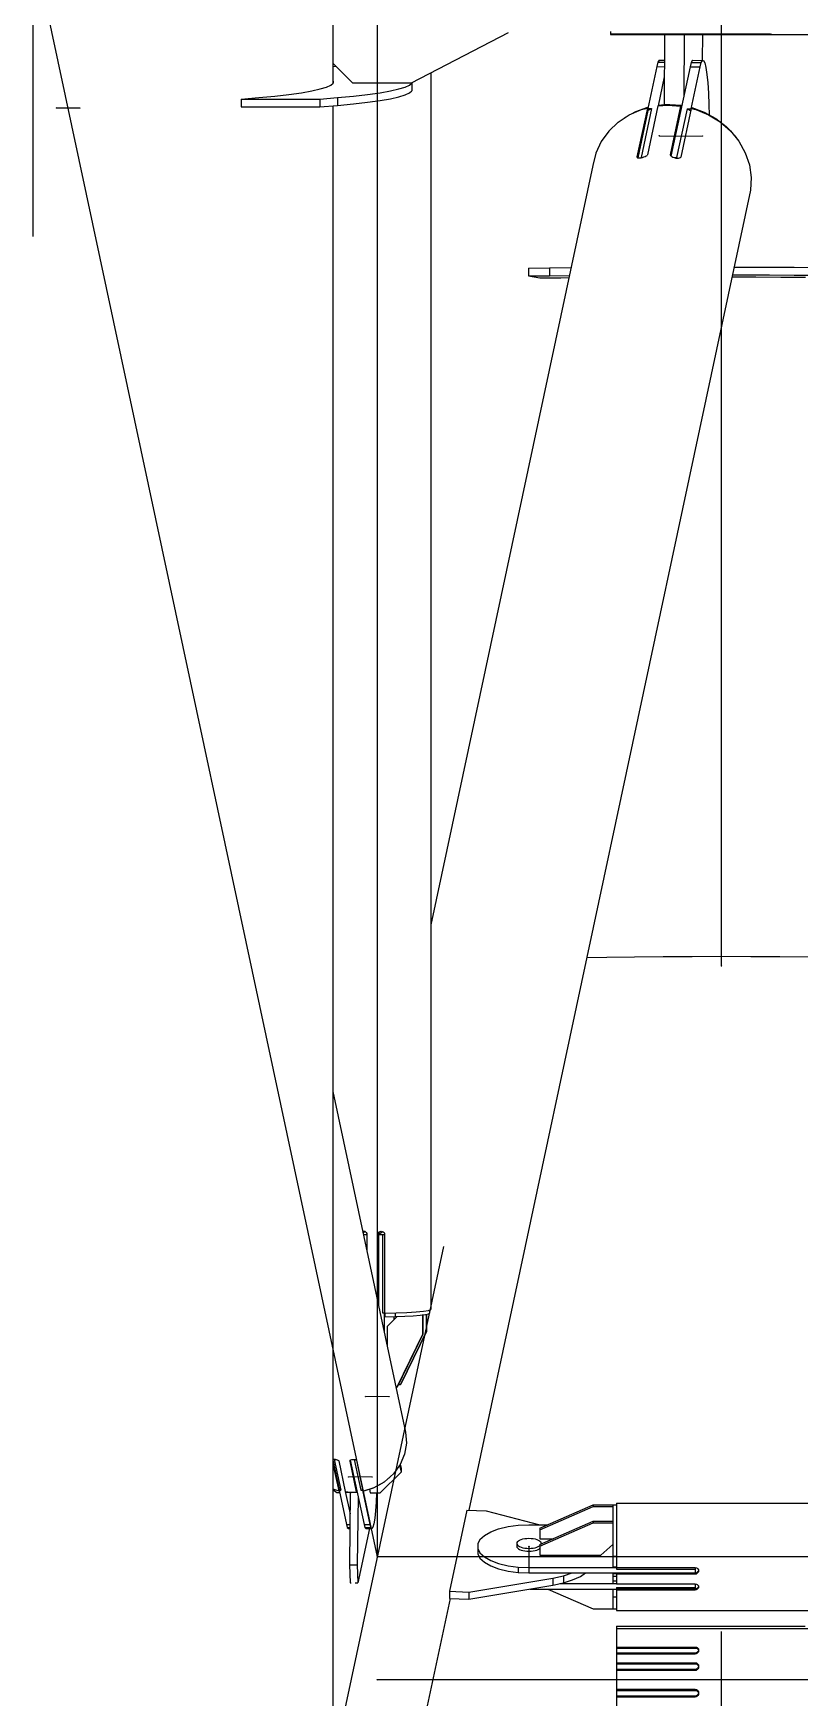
# Model space of a CAD drawing. Header units: millimetres. Extents: x 150209.93 to 150215.05, y 136675.65 to 136679.93.
# Drawn here: x 150213.5085 to 150213.5474, y 136677.2136 to 136677.2983 of the extents above; entities that cross this region are included whole.
import ezdxf

# ---------------------------------------------------------------- set-up
doc = ezdxf.new("R2010")
doc.units = ezdxf.units.MM
doc.header["$LTSCALE"] = 0.25
for name, pattern in [('CENTER', [50.8, 31.75, -6.35, 6.35, -6.35]), ('XKITLINE00', [0]), ('XKITLINE02', [4, 2, -2]), ('XKITLINE03', [6, 3, -1, 1, -1])]:
    doc.linetypes.add(name, pattern=pattern)

# ---------------------------------------------------------------- blocks, each defined once
blk = doc.blocks.new('çatıı')
at = {"color": 8, "linetype": 'CENTER'}
for p, q in [((22900, 7286.23), (22900, 8951.04)), ((23075, 8100.54), (23075, 8908.22)), ((22987.5, 7950.27), (22987.5, 8770.27)), ((22900, 7540.27), (23075, 8360.27)), ((22987.5, 7950.27), (22900, 8360.27)), ((22905.86, 8318.83), (22911.83, 8318.79)), ((23059.15, 8311.73), (23070.1, 8311.66)), ((23075, 6431.43), (23075, 8100.54)), ((22990.48, 7991.02), (22984.51, 7991.06)), ((22986.14, 7970.58), (22980.17, 7970.62)), ((23342.5, 7950.27), (22987.5, 7950.27)), ((23026.03, 7953), (23026.03, 7947.54))]:
    blk.add_line(p, q, dxfattribs=at)
at = {"color": 8, "linetype": 'XKITLINE00'}
for p, q in [((22976.2, 8390.02), (22976.2, 8330.21)), ((22996.2, 8325.23), (23020.8, 8337.99)), ((23046.8, 8338.25), (23046.8, 8337.65)), ((23046.8, 8337.65), (23086.8, 8337.65)), ((23046.8, 8337.65), (23046.8, 8337.52)), ((23046.8, 8337.52), (23086.8, 8337.52)), ((23046.8, 8337.52), (23046.8, 8337.5)), ((23046.8, 8337.52), (23046.8, 8337.5)), ((23046.8, 8337.5), (23283.2, 8337.5)), ((23060.54, 8337.52), (23060.4, 8319.65)), ((23065.52, 8337.52), (23065.39, 8321.78)), ((23070.15, 8337.52), (23070.09, 8330.9)), ((23086.8, 8337.65), (23087.11, 8337.64)), ((23086.8, 8337.65), (23086.8, 8337.52)), ((23086.8, 8337.52), (23087.11, 8337.52)), ((23087.11, 8337.64), (23087.11, 8337.52)), ((23087.11, 8337.64), (23087.39, 8337.62)), ((23087.11, 8337.52), (23087.39, 8337.52)), ((23087.39, 8337.62), (23087.63, 8337.58)), ((23087.39, 8337.52), (23087.63, 8337.52)), ((23087.63, 8337.58), (23087.8, 8337.53)), ((23087.63, 8337.52), (23087.8, 8337.52)), ((22976.2, 8330.21), (22976.2, 8325.1)), ((22976.2, 8330.21), (22981.2, 8325.23)), ((22976.2, 8329.44), (22977.03, 8329.37)), ((23001.09, 8327.76), (23001.09, 8013.19)), ((23058.52, 8329.31), (23056.25, 8318.65)), ((23058.83, 8330.43), (23058.52, 8329.31)), ((23058.52, 8329.31), (23060.48, 8329.3)), ((23059.14, 8330.98), (23058.83, 8330.43)), ((23058.83, 8330.43), (23060.49, 8330.42)), ((23059.14, 8330.98), (23060.49, 8330.97)), ((23066.99, 8329.25), (23062.15, 8306.57)), ((23067.29, 8330.37), (23066.99, 8329.25)), ((23066.99, 8329.25), (23069.47, 8329.23)), ((23069.47, 8329.23), (23067.2, 8318.57)), ((23067.61, 8330.92), (23067.29, 8330.37)), ((23067.29, 8330.37), (23069.78, 8330.35)), ((23067.61, 8330.92), (23070.09, 8330.9)), ((23069.78, 8330.35), (23069.47, 8329.23)), ((23070.09, 8330.9), (23069.78, 8330.35)), ((23070.09, 8330.9), (23070.41, 8330.87)), ((23070.41, 8330.87), (23070.72, 8330.25)), ((23070.72, 8330.25), (23071, 8329.07)), ((23071, 8329.07), (23071.26, 8327.35)), ((23071.26, 8327.35), (23071.49, 8325.16)), ((22965.01, 8322.24), (22968.16, 8322.68)), ((22968.16, 8322.68), (22970.81, 8323.15)), ((22970.81, 8323.15), (22972.96, 8323.63)), ((22972.96, 8323.63), (22974.59, 8324.12)), ((22974.59, 8324.12), (22975.68, 8324.62)), ((22975.68, 8324.62), (22976.23, 8325.13)), ((22976.2, 8325.67), (22976.23, 8325.64)), ((22976.23, 8325.64), (22976.23, 8325.13)), ((22981.2, 8325.23), (22996.2, 8325.23)), ((22985.01, 8322.24), (22988.16, 8322.68)), ((22988.16, 8322.68), (22990.81, 8323.15)), ((22990.81, 8323.15), (22992.96, 8323.63)), ((22992.96, 8323.63), (22994.59, 8324.12)), ((22994.59, 8324.12), (22995.68, 8324.62)), ((22994.59, 8322.13), (22995.68, 8322.63)), ((22995.68, 8324.62), (22996.23, 8325.13)), ((22995.68, 8322.63), (22996.23, 8323.13)), ((22996.23, 8325.24), (22996.23, 8323.13)), ((23060.45, 8326.68), (23058.88, 8319.31)), ((23071.49, 8325.16), (23071.67, 8322.57)), ((22952.88, 8321.05), (22957.34, 8321.42)), ((22952.88, 8321.05), (22952.88, 8319.06)), ((22952.88, 8321.05), (22972.88, 8321.05)), ((22952.88, 8319.06), (22972.88, 8319.06)), ((22957.34, 8321.42), (22961.4, 8321.81)), ((22961.4, 8321.81), (22965.01, 8322.24)), ((22972.88, 8321.05), (22977.34, 8321.42)), ((22972.88, 8321.05), (22972.88, 8319.06)), ((22972.88, 8319.06), (22977.34, 8319.42)), ((22976.2, 8319.33), (22976.2, 7745.64)), ((22977.34, 8321.42), (22981.4, 8321.81)), ((22977.34, 8321.42), (22977.34, 8319.42)), ((22977.34, 8319.42), (22981.4, 8319.82)), ((22981.4, 8321.81), (22985.01, 8322.24)), ((22981.4, 8319.82), (22985.01, 8320.24)), ((22985.01, 8320.24), (22988.16, 8320.69)), ((22988.16, 8320.69), (22990.81, 8321.15)), ((22990.81, 8321.15), (22992.96, 8321.63)), ((22992.96, 8321.63), (22994.59, 8322.13)), ((23051.49, 8317.01), (23054.62, 8318.39)), ((23053.19, 8317.89), (23056.29, 8318.99)), ((23056.14, 8318.77), (23053.5, 8306.37)), ((23057.21, 8318.64), (23054.56, 8306.24)), ((23054.62, 8318.39), (23056.14, 8318.77)), ((23056.14, 8318.77), (23056.18, 8317.87)), ((23056.29, 8318.99), (23056.16, 8318.37)), ((23056.16, 8318.37), (23056.18, 8317.74)), ((23058.81, 8319.3), (23056.17, 8306.9)), ((23056.25, 8318.65), (23056.27, 8318.14)), ((23056.25, 8318.65), (23057.21, 8318.64)), ((23056.27, 8318.14), (23057.21, 8318.64)), ((23056.29, 8318.99), (23056.29, 8318.87)), ((23058.81, 8319.3), (23061.47, 8319.52)), ((23058.96, 8319.51), (23058.92, 8319.31)), ((23058.96, 8319.51), (23060.39, 8319.65)), ((23060.39, 8319.65), (23060.35, 8319.43)), ((23060.39, 8319.65), (23061.84, 8319.69)), ((23061.47, 8319.52), (23064.59, 8319.28)), ((23061.84, 8319.69), (23063.29, 8319.63)), ((23064.59, 8319.28), (23061.94, 8306.89)), ((23064.62, 8318.42), (23062.1, 8306.62)), ((23063.29, 8319.63), (23063.24, 8319.39)), ((23063.29, 8319.63), (23064.73, 8319.47)), ((23066.24, 8318.58), (23063.59, 8306.18)), ((23064.59, 8319.28), (23064.62, 8318.42)), ((23064.73, 8319.47), (23064.6, 8318.85)), ((23064.6, 8318.85), (23064.63, 8318.19)), ((23067.29, 8318.7), (23064.65, 8306.3)), ((23064.73, 8319.47), (23064.76, 8318.81)), ((23066.24, 8318.58), (23067.2, 8318.57)), ((23066.24, 8318.58), (23067.16, 8318.09)), ((23067.2, 8318.57), (23067.21, 8318.3)), ((23067.29, 8318.7), (23068.44, 8318.43)), ((23067.44, 8318.91), (23067.39, 8318.68)), ((23067.44, 8318.91), (23070.62, 8317.77)), ((23068.44, 8318.43), (23071.69, 8317.08)), ((23071.67, 8322.57), (23071.81, 8319.63)), ((23071.81, 8319.63), (23071.87, 8317.08)), ((23046.31, 8312.87), (23048.69, 8315.16)), ((23048.69, 8315.16), (23051.49, 8317.01)), ((23050.05, 8316.06), (23050.36, 8316.31)), ((23050.36, 8316.31), (23050.79, 8316.55)), ((23052.12, 8317.29), (23053.19, 8317.89)), ((23053.19, 8317.89), (23053.16, 8317.75)), ((23056.18, 8317.87), (23053.68, 8306.16)), ((23056.27, 8318.14), (23053.71, 8306.15)), ((23070.62, 8317.77), (23070.57, 8317.54)), ((23070.62, 8317.77), (23073.56, 8316.15)), ((23071.69, 8317.08), (23074.67, 8315.24)), ((23073.56, 8316.15), (23076.18, 8314.12)), ((23074.67, 8315.24), (23077.26, 8312.96)), ((23076.18, 8314.12), (23077.16, 8313.05)), ((23044.42, 8310.23), (23043.07, 8307.3)), ((23046.31, 8312.87), (23044.42, 8310.23)), ((23077.26, 8312.96), (23079.41, 8310.33)), ((23077.41, 8312.78), (23078.4, 8311.71)), ((23078.4, 8311.71), (23078.86, 8311.01)), ((23079.41, 8310.33), (23081.04, 8307.42)), ((23043.07, 8307.3), (23042.31, 8304.19)), ((23053.5, 8306.37), (23053.54, 8306.24)), ((23053.54, 8306.24), (23053.68, 8306.15)), ((23053.68, 8306.15), (23053.91, 8306.1)), ((23053.91, 8306.1), (23054.2, 8306.1)), ((23054.2, 8306.1), (23054.54, 8306.15)), ((23054.33, 8306.12), (23054.56, 8306.24)), ((23054.54, 8306.15), (23054.9, 8306.24)), ((23054.56, 8306.24), (23054.91, 8306.24)), ((23054.9, 8306.24), (23055.23, 8306.36)), ((23055.23, 8306.36), (23055.26, 8306.37)), ((23055.26, 8306.37), (23055.59, 8306.47)), ((23055.59, 8306.47), (23055.86, 8306.6)), ((23055.86, 8306.6), (23056.06, 8306.75)), ((23056.17, 8306.9), (23056.06, 8306.75)), ((23061.94, 8306.89), (23061.99, 8306.73)), ((23061.99, 8306.73), (23062.13, 8306.59)), ((23062.13, 8306.59), (23062.28, 8306.5)), ((23062.28, 8306.5), (23062.36, 8306.44)), ((23062.36, 8306.44), (23062.65, 8306.29)), ((23062.65, 8306.29), (23063, 8306.16)), ((23062.93, 8306.19), (23063.59, 8306.18)), ((23063, 8306.16), (23063.37, 8306.07)), ((23063.37, 8306.07), (23063.73, 8306.03)), ((23063.59, 8306.18), (23063.88, 8306.03)), ((23063.73, 8306.03), (23064.06, 8306.03)), ((23064.06, 8306.03), (23064.34, 8306.08)), ((23064.34, 8306.08), (23064.54, 8306.18)), ((23064.65, 8306.3), (23064.54, 8306.18)), ((23081.04, 8307.42), (23082.1, 8304.31)), ((23042.31, 8304.19), (23001.09, 8111.04)), ((23082.1, 8304.31), (23082.55, 8301.1)), ((23082.4, 8297.89), (23010.75, 7962.16)), ((23082.55, 8301.1), (23082.4, 8297.89)), ((23025.92, 8278.08), (23031.23, 8278.14)), ((23025.92, 8278.08), (23025.92, 8276.08)), ((23025.92, 8276.08), (23031.23, 8276.14)), ((23025.92, 8276.08), (23028.84, 8275.56)), ((23031.23, 8278.14), (23036.76, 8278.19)), ((23031.23, 8278.14), (23031.23, 8276.14)), ((23031.23, 8276.14), (23036.33, 8276.19)), ((23077.8, 8276.34), (23080.78, 8276.34)), ((23078.23, 8278.34), (23080.78, 8278.34)), ((23080.78, 8278.34), (23087.18, 8278.32)), ((23080.78, 8276.34), (23087.18, 8276.32)), ((23087.18, 8278.32), (23093.47, 8278.29)), ((23087.18, 8276.32), (23093.47, 8276.29)), ((23093.47, 8278.29), (23099.6, 8278.26)), ((23093.47, 8276.29), (23099.6, 8276.26)), ((23028.84, 8275.56), (23034.16, 8275.62)), ((23034.16, 8275.62), (23036.21, 8275.64)), ((23077.69, 8275.83), (23083.71, 8275.82)), ((23083.71, 8275.82), (23090.11, 8275.8)), ((23090.11, 8275.8), (23096.39, 8275.77)), ((23040.76, 8102.76), (23045.83, 8102.84)), ((23040.76, 8102.76), (23045.83, 8102.84)), ((23045.83, 8102.84), (23052.88, 8102.92)), ((23045.83, 8102.84), (23052.88, 8102.92)), ((23052.88, 8102.92), (23060.13, 8102.98)), ((23052.88, 8102.92), (23060.13, 8102.98)), ((23060.13, 8102.98), (23067.53, 8103.01)), ((23060.13, 8102.98), (23067.53, 8103.01)), ((23067.53, 8103.01), (23075, 8103.03)), ((23075, 8103.03), (23082.46, 8103.01)), ((23082.46, 8103.01), (23089.86, 8102.98)), ((23082.46, 8103.01), (23089.86, 8102.98)), ((23089.86, 8102.98), (23097.12, 8102.92)), ((23089.86, 8102.98), (23097.12, 8102.92)), ((22976.2, 8068.62), (22994.68, 7982)), ((22983.77, 8033.1), (22984, 8033.14)), ((22983.85, 8032.75), (22984.28, 8033.08)), ((22983.94, 8032.31), (22984.78, 8032.31)), ((22984, 8033.14), (22984.26, 8033.09)), ((22984.26, 8033.09), (22984.5, 8032.97)), ((22984.5, 8032.97), (22984.68, 8032.78)), ((22984.68, 8032.78), (22984.8, 8032.54)), ((22984.78, 8032.31), (22984.83, 8032.35)), ((22984.78, 8032.31), (22984.78, 8028.41)), ((22984.8, 8032.54), (22984.84, 8032.28)), ((22984.84, 8032.28), (22984.84, 8028.11)), ((22987.67, 8032.52), (22987.63, 8032.26)), ((22987.63, 8032.26), (22987.68, 8032.3)), ((22987.63, 8032.26), (22987.63, 8015.05)), ((22987.79, 8032.76), (22987.67, 8032.52)), ((22987.67, 8032.52), (22987.73, 8032.56)), ((22987.73, 8032.56), (22987.68, 8032.3)), ((22987.68, 8032.3), (22987.68, 8014.79)), ((22987.85, 8032.8), (22987.73, 8032.56)), ((22987.76, 8032.29), (22988.77, 8033.06)), ((22987.76, 8032.29), (22987.76, 8014.41)), ((22987.76, 8032.29), (22988.81, 8032.28)), ((22987.79, 8032.76), (22987.98, 8032.94)), ((22987.85, 8032.8), (22988.01, 8032.96)), ((22987.98, 8032.94), (22988.22, 8033.06)), ((22988.22, 8033.06), (22988.48, 8033.11)), ((22988.48, 8033.11), (22988.75, 8033.07)), ((22988.75, 8033.07), (22988.99, 8032.95)), ((22988.81, 8032.28), (22989.28, 8032.29)), ((22988.81, 8032.28), (22988.81, 8012.33)), ((22988.99, 8032.95), (22989.18, 8032.76)), ((22989.18, 8032.76), (22989.28, 8032.52)), ((22989.28, 8032.52), (22989.34, 8032.26)), ((22989.28, 8032.29), (22989.32, 8032.33)), ((22989.28, 8032.29), (22989.28, 8012.35)), ((22989.34, 8032.26), (22989.34, 8012.31)), ((22988.81, 8012.33), (22989.28, 8012.35)), ((22988.81, 8012.33), (22989.26, 8012.33)), ((22989.26, 8012.33), (22989.28, 8012.35)), ((22989.26, 8012.33), (22989.26, 8007.41)), ((22989.34, 8012.31), (22992.24, 8012.36)), ((22989.38, 8012.31), (22989.38, 8011.34)), ((22989.38, 8011.34), (22992.01, 8011.39)), ((22989.97, 8008.88), (22992.51, 8011.41)), ((22991.71, 8011.39), (22991.71, 8010.61)), ((22992.01, 8012.36), (22992.01, 8011.39)), ((22992.01, 8011.39), (22994.46, 8011.48)), ((22992.24, 8012.36), (22994.97, 8012.46)), ((22994.46, 8011.48), (22996.61, 8011.6)), ((22994.97, 8012.46), (22997.33, 8012.6)), ((22996.61, 8011.6), (22998.38, 8011.75)), ((22997.33, 8012.6), (22999.19, 8012.78)), ((22998.38, 8011.75), (22998.91, 8011.81)), ((22998.91, 8011.81), (22998.93, 8011.81)), ((22998.93, 8011.82), (22999.69, 8011.92)), ((22998.93, 8011.81), (22998.93, 8011.82)), ((22998.93, 8011.81), (22998.93, 8006.83)), ((22999.02, 8011.83), (22999.02, 8006.9)), ((22999.19, 8012.78), (23000.46, 8012.98)), ((22999.69, 8011.92), (23000.49, 8012.1)), ((22999.86, 8011.96), (22999.86, 8007.54)), ((22999.96, 8011.98), (22999.96, 8007.62)), ((23000.46, 8012.98), (23001.09, 8013.19)), ((23000.49, 8012.1), (23000.74, 8012.3)), ((23000.74, 8013.08), (23000.74, 8012.3)), ((22989.97, 8008.88), (22989.97, 8004.08)), ((22998.93, 8006.83), (22992.46, 7993.41)), ((22999.02, 8006.9), (22992.55, 7993.48)), ((22999.86, 8007.54), (22993.39, 7994.12)), ((22999.96, 8007.62), (22993.49, 7994.19)), ((22998.93, 8006.83), (22999.02, 8006.9)), ((22999.86, 8007.54), (22999.96, 8007.62)), ((22992.25, 7993.41), (22992.46, 7993.41)), ((22992.46, 7993.41), (22992.55, 7993.48)), ((22992.86, 7994.13), (22993.39, 7994.12)), ((22993.39, 7994.12), (22993.49, 7994.19)), ((22994.68, 7982), (22994.89, 7979.2)), ((22994.42, 7976.41), (22993.29, 7973.76)), ((22994.89, 7979.2), (22994.42, 7976.41)), ((22976.2, 7975.07), (22976.28, 7975.1)), ((22976.2, 7974.87), (22977.77, 7967.49)), ((22976.2, 7974.61), (22977.68, 7967.66)), ((22976.2, 7973.9), (22977.65, 7967.08)), ((22976.28, 7975.1), (22976.5, 7975.12)), ((22976.43, 7975.11), (22976.54, 7975.05)), ((22976.5, 7975.12), (22976.76, 7975.11)), ((22976.54, 7975.05), (22978.21, 7967.25)), ((22976.54, 7975.05), (22977.07, 7975.05)), ((22976.76, 7975.11), (22977.02, 7975.06)), ((22977.02, 7975.06), (22977.27, 7974.99)), ((22977.27, 7974.99), (22977.47, 7974.89)), ((22977.47, 7974.89), (22977.61, 7974.79)), ((22977.61, 7974.79), (22977.67, 7974.68)), ((22977.67, 7974.68), (22979.33, 7966.88)), ((22980.48, 7974.77), (22980.46, 7974.66)), ((22980.46, 7974.66), (22982.12, 7966.86)), ((22980.58, 7974.87), (22980.48, 7974.77)), ((22980.56, 7974.85), (22982.15, 7967.41)), ((22980.58, 7974.87), (22980.75, 7974.96)), ((22980.6, 7974.89), (22984.09, 7958.53)), ((22980.75, 7974.96), (22980.98, 7975.03)), ((22980.93, 7975.02), (22981.62, 7975.02)), ((22980.98, 7975.03), (22981.24, 7975.08)), ((22981.24, 7975.08), (22981.5, 7975.09)), ((22981.5, 7975.09), (22981.75, 7975.06)), ((22981.62, 7975.02), (22981.71, 7975.06)), ((22981.62, 7975.02), (22983.28, 7967.22)), ((22981.75, 7975.06), (22981.95, 7975.01)), ((22981.95, 7975.01), (22982.07, 7974.92)), ((22982.07, 7974.92), (22982.16, 7974.84)), ((22982.16, 7974.84), (22983.82, 7967.04)), ((22988.17, 7966.59), (22993.52, 7971.81)), ((22989.32, 7969.41), (22991.57, 7971.39)), ((22993.29, 7973.76), (22991.57, 7971.39)), ((22993.14, 7973.55), (22993.52, 7971.81)), ((22993.32, 7973.83), (22993.56, 7972.73)), ((22993.56, 7972.73), (22993.52, 7971.81)), ((22976.2, 7967.57), (22977.65, 7967.08)), ((22976.2, 7967.38), (22977.22, 7966.66)), ((22977.68, 7967.66), (22977.65, 7967.08)), ((22977.65, 7967.1), (22977.75, 7967.07)), ((22977.69, 7967.88), (22977.67, 7967.46)), ((22977.67, 7967.46), (22977.75, 7967.07)), ((22977.76, 7967.25), (22977.75, 7967.07)), ((22977.77, 7967.49), (22977.76, 7967.25)), ((22977.76, 7967.25), (22978.21, 7967.25)), ((22977.76, 7967.25), (22979.61, 7958.56)), ((22977.77, 7967.49), (22978.21, 7967.25)), ((22982.15, 7967.41), (22982.12, 7966.86)), ((22982.16, 7967.61), (22982.14, 7967.15)), ((22982.14, 7967.15), (22982.22, 7966.76)), ((22982.24, 7967.22), (22982.22, 7966.76)), ((22983.28, 7967.22), (22983.74, 7967.45)), ((22983.28, 7967.22), (22983.73, 7967.21)), ((22983.74, 7967.42), (22983.73, 7967.21)), ((22983.73, 7967.21), (22985.59, 7958.52)), ((22983.82, 7967.04), (22986.68, 7967.93)), ((22983.91, 7967.07), (22983.92, 7967.02)), ((22983.92, 7967.02), (22986.51, 7967.84)), ((22985.48, 7967.51), (22985.68, 7966.61)), ((22986.5, 7967.88), (22986.51, 7967.84)), ((22986.51, 7967.84), (22988.89, 7969.12)), ((22986.68, 7967.93), (22989.32, 7969.41)), ((22988.89, 7969.12), (22989.08, 7969.28)), ((22990.38, 7970.34), (22990.94, 7970.81)), ((22991.04, 7970.92), (22990.94, 7970.81)), ((22977.22, 7966.66), (22977.88, 7966.66)), ((22979.33, 7966.88), (22980.72, 7966.73)), ((22979.33, 7966.88), (22980.53, 7961.26)), ((22979.41, 7966.87), (22979.43, 7966.78)), ((22979.43, 7966.78), (22980.12, 7966.73)), ((22980.11, 7966.79), (22980.12, 7966.73)), ((22980.12, 7966.73), (22980.82, 7966.7)), ((22980.59, 7966.71), (22980.37, 7948.26)), ((22980.72, 7966.73), (22982.12, 7966.86)), ((22980.82, 7966.7), (22981.52, 7966.72)), ((22981.5, 7966.8), (22981.52, 7966.72)), ((22981.52, 7966.72), (22982.22, 7966.76)), ((22982.57, 7965.66), (22982.36, 7948.24)), ((22985.68, 7966.61), (22988.17, 7966.59)), ((22987.17, 7964.24), (22987.01, 7961.99)), ((22987.28, 7966.6), (22987.17, 7964.24)), ((22987.38, 7966.59), (22987.25, 7965.96)), ((23028.83, 7957.56), (23042.33, 7963.48)), ((23028.83, 7957.15), (23042.33, 7963.06)), ((23042.33, 7963.48), (23042.33, 7963.06)), ((23042.33, 7963.48), (23047.33, 7963.48)), ((23042.33, 7963.06), (23047.33, 7963.06)), ((23047.33, 7963.48), (23048.33, 7963.48)), ((23047.33, 7963.48), (23047.33, 7963.46)), ((23047.33, 7963.46), (23047.33, 7963.43)), ((23047.33, 7963.43), (23047.33, 7958.93)), ((23048.33, 7963.92), (23101.01, 7963.92)), ((23048.33, 7963.92), (23048.33, 7947.58)), ((22979.61, 7958.56), (22979.85, 7957.76)), ((22979.61, 7958.56), (22980.5, 7958.55)), ((22984.09, 7958.53), (22984.33, 7957.73)), ((22984.09, 7958.53), (22985.59, 7958.52)), ((22985.59, 7958.52), (22985.83, 7957.72)), ((22986.58, 7958.71), (22986.33, 7957.82)), ((22986.81, 7960.12), (22986.58, 7958.71)), ((22987.01, 7961.99), (22986.81, 7960.12)), ((23010.21, 7962.18), (23005.8, 7941.53)), ((23010.21, 7962.18), (23015.19, 7961.99)), ((23015.19, 7961.99), (23028.84, 7958.44)), ((23028.83, 7953.41), (23042.33, 7959.33)), ((23028.83, 7953), (23042.33, 7958.91)), ((23042.33, 7959.33), (23042.33, 7958.91)), ((23042.33, 7959.33), (23047.33, 7959.33)), ((23042.33, 7958.91), (23047.33, 7958.91)), ((23047.33, 7958.93), (23047.33, 7958.91)), ((23047.33, 7958.91), (23047.33, 7958.89)), ((23047.33, 7958.89), (23047.33, 7953.15)), ((22979.85, 7957.76), (22980.11, 7957.52)), ((22979.85, 7957.76), (22980.49, 7957.75)), ((22980.11, 7957.52), (22980.48, 7957.52)), ((22985.45, 7957.49), (22982.53, 7943.69)), ((22984.33, 7957.73), (22984.59, 7957.49)), ((22984.33, 7957.73), (22985.83, 7957.72)), ((22984.59, 7957.49), (22986.08, 7957.48)), ((22985.83, 7957.72), (22986.08, 7957.48)), ((22986.33, 7957.82), (22986.08, 7957.48)), ((23013.58, 7954.68), (23013.01, 7953.57)), ((23013.58, 7954.68), (23014.69, 7955.72)), ((23014.69, 7955.72), (23016.3, 7956.64)), ((23016.3, 7956.64), (23018.33, 7957.4)), ((23018.33, 7957.4), (23020.71, 7957.97)), ((23020.71, 7957.97), (23023.31, 7958.32)), ((23023.12, 7954.17), (23023.35, 7954.38)), ((23023.31, 7958.32), (23026.03, 7958.44)), ((23023.35, 7954.38), (23023.66, 7954.56)), ((23023.66, 7954.56), (23024.04, 7954.72)), ((23024.04, 7954.72), (23024.48, 7954.85)), ((23024.48, 7954.85), (23024.97, 7954.94)), ((23024.97, 7954.94), (23025.5, 7955)), ((23025.5, 7955), (23026.03, 7955.02)), ((23026.03, 7958.44), (23030.84, 7958.44)), ((23026.03, 7955.02), (23026.57, 7955)), ((23026.57, 7955), (23027.1, 7954.94)), ((23027.1, 7954.94), (23027.58, 7954.85)), ((23027.58, 7954.85), (23028.03, 7954.72)), ((23028.03, 7954.72), (23028.41, 7954.56)), ((23028.41, 7954.56), (23028.72, 7954.38)), ((23028.72, 7954.38), (23028.95, 7954.17)), ((23028.83, 7957.56), (23028.83, 7954.87)), ((23028.83, 7954.87), (23032.16, 7954.87)), ((23013.01, 7953.57), (23013.01, 7951.07)), ((23013.01, 7952.44), (23013.58, 7951.32)), ((23013.01, 7951.07), (23013.58, 7949.96)), ((23013.58, 7951.32), (23014.69, 7950.29)), ((23014.69, 7950.29), (23016.3, 7949.37)), ((23022.98, 7953.96), (23022.93, 7953.73)), ((23022.93, 7953.73), (23022.98, 7953.51)), ((23022.93, 7953.73), (23022.93, 7953)), ((23022.93, 7953), (23022.98, 7952.78)), ((23023.12, 7954.17), (23022.98, 7953.96)), ((23022.98, 7953.51), (23023.12, 7953.29)), ((23022.98, 7952.78), (23023.12, 7952.56)), ((23023.12, 7953.29), (23023.35, 7953.09)), ((23023.12, 7952.56), (23023.35, 7952.36)), ((23023.35, 7953.09), (23023.66, 7952.91)), ((23023.35, 7952.36), (23023.66, 7952.18)), ((23023.66, 7952.91), (23024.04, 7952.75)), ((23023.66, 7952.18), (23024.04, 7952.02)), ((23024.04, 7952.75), (23024.48, 7952.62)), ((23024.04, 7952.02), (23024.48, 7951.89)), ((23024.48, 7952.62), (23024.97, 7952.52)), ((23024.48, 7951.89), (23024.97, 7951.8)), ((23024.97, 7952.52), (23025.5, 7952.47)), ((23024.97, 7951.8), (23025.5, 7951.74)), ((23025.5, 7952.47), (23026.03, 7952.45)), ((23025.5, 7951.74), (23026.03, 7951.72)), ((23026.03, 7952.45), (23026.57, 7952.47)), ((23026.03, 7952.45), (23026.03, 7951.72)), ((23026.03, 7951.72), (23026.57, 7951.74)), ((23026.57, 7952.47), (23027.1, 7952.52)), ((23026.57, 7951.74), (23027.1, 7951.8)), ((23027.1, 7952.52), (23027.58, 7952.62)), ((23027.1, 7951.8), (23027.58, 7951.89)), ((23027.58, 7952.62), (23028.03, 7952.75)), ((23027.58, 7951.89), (23028.03, 7952.02)), ((23028.03, 7952.75), (23028.41, 7952.91)), ((23028.03, 7952.02), (23028.41, 7952.18)), ((23028.41, 7952.91), (23028.72, 7953.09)), ((23028.41, 7952.18), (23028.72, 7952.36)), ((23028.72, 7953.09), (23028.83, 7953.19)), ((23028.72, 7952.36), (23028.83, 7952.46)), ((23028.83, 7953.41), (23028.83, 7950.72)), ((23028.83, 7950.72), (23044.33, 7950.72)), ((23028.95, 7954.17), (23029.09, 7953.96)), ((23029.09, 7953.96), (23029.13, 7953.73)), ((23029.13, 7953.73), (23029.09, 7953.52)), ((23029.13, 7953.73), (23029.13, 7953.54)), ((23044.33, 7950.72), (23047.33, 7953.45)), ((23047.33, 7953.15), (23047.33, 7947.75)), ((23047.33, 7950.46), (23048.33, 7950.46)), ((22980.37, 7948.26), (22982.36, 7948.24)), ((22980.37, 7948.26), (22980.53, 7943.7)), ((22982.36, 7948.24), (22982.53, 7943.69)), ((23013.58, 7949.96), (23014.69, 7948.92)), ((23014.69, 7948.92), (23016.3, 7948)), ((23016.3, 7949.37), (23018.33, 7948.61)), ((23016.3, 7948), (23018.33, 7947.24)), ((23018.33, 7948.61), (23020.71, 7948.04)), ((23018.33, 7947.24), (23020.71, 7946.67)), ((23020.71, 7948.04), (23023.31, 7947.69)), ((23020.71, 7946.67), (23023.31, 7946.32)), ((23023.31, 7947.69), (23023.31, 7946.32)), ((23023.31, 7947.69), (23026.03, 7947.57)), ((23023.31, 7946.32), (23026.03, 7946.21)), ((23026.03, 7947.57), (23048.33, 7947.57)), ((23026.03, 7947.57), (23026.03, 7946.21)), ((23026.03, 7946.21), (23068.33, 7946.21)), ((23034.78, 7945.48), (23037.05, 7946.21)), ((23039.12, 7945.33), (23040.4, 7946.21)), ((23047.33, 7947.75), (23048.33, 7947.75)), ((23047.33, 7946.21), (23047.33, 7944.78)), ((23047.33, 7946.08), (23048.33, 7946.08)), ((23048.33, 7947.58), (23068.33, 7947.58)), ((23048.33, 7947.57), (23048.33, 7947.16)), ((23048.33, 7947.16), (23068.33, 7947.16)), ((23048.33, 7946.21), (23048.33, 7946.08)), ((23048.33, 7946.2), (23048.33, 7945.95)), ((23048.33, 7945.95), (23048.33, 7943.4)), ((23048.33, 7945.95), (23068.33, 7945.95)), ((23068.33, 7947.58), (23068.6, 7947.52)), ((23068.33, 7947.58), (23068.33, 7946.21)), ((23068.33, 7946.2), (23068.6, 7946.24)), ((23068.33, 7946.21), (23068.33, 7946.2)), ((23068.33, 7946.2), (23068.33, 7945.95)), ((23068.33, 7945.95), (23068.6, 7945.99)), ((23068.6, 7947.52), (23068.83, 7947.42)), ((23068.6, 7946.24), (23068.83, 7946.36)), ((23068.6, 7946.24), (23068.6, 7945.99)), ((23068.6, 7945.99), (23068.83, 7946.11)), ((23068.83, 7947.42), (23069.02, 7947.24)), ((23068.83, 7946.36), (23069.02, 7946.54)), ((23068.83, 7946.11), (23069.02, 7946.29)), ((23069.02, 7947.24), (23069.14, 7947.02)), ((23069.14, 7946.76), (23069.02, 7946.54)), ((23069.14, 7946.51), (23069.02, 7946.29)), ((23069.14, 7947.02), (23069.18, 7946.76)), ((23069.16, 7946.89), (23069.14, 7946.76)), ((23069.18, 7946.76), (23069.14, 7946.51)), ((22980.53, 7943.7), (22980.86, 7943.7)), ((22981.82, 7943.69), (22982.53, 7943.69)), ((23010.78, 7941.35), (23032.12, 7944.91)), ((23010.78, 7939.53), (23032.12, 7943.09)), ((23026.25, 7942.11), (23048.33, 7942.11)), ((23030.84, 7942.11), (23042.33, 7937.07)), ((23032.12, 7944.91), (23034.78, 7945.48)), ((23032.12, 7944.91), (23032.12, 7943.09)), ((23032.12, 7943.09), (23034.78, 7943.66)), ((23033.92, 7943.48), (23048.33, 7943.48)), ((23034.78, 7945.48), (23034.78, 7943.66)), ((23034.78, 7943.66), (23037.14, 7944.41)), ((23037.14, 7944.41), (23039.12, 7945.33)), ((23047.33, 7945.42), (23048.33, 7945.42)), ((23047.33, 7944.78), (23047.33, 7943.54)), ((23047.33, 7944.15), (23048.33, 7944.15)), ((23047.33, 7943.54), (23048.33, 7943.54)), ((23047.33, 7942.11), (23047.33, 7938.62)), ((23048.33, 7943.4), (23068.33, 7943.4)), ((23048.33, 7942.52), (23048.33, 7942.11)), ((23048.33, 7942.52), (23068.33, 7942.52)), ((23048.33, 7942.22), (23068.33, 7942.22)), ((23048.33, 7942.2), (23068.33, 7942.2)), ((23048.33, 7942.11), (23048.33, 7936.63)), ((23048.33, 7941.94), (23068.33, 7941.94)), ((23068.33, 7943.4), (23068.6, 7943.37)), ((23068.33, 7943.4), (23068.33, 7942.22)), ((23068.33, 7942.2), (23068.6, 7942.24)), ((23068.33, 7942.2), (23068.33, 7941.94)), ((23068.33, 7941.94), (23068.6, 7941.99)), ((23068.6, 7943.37), (23068.83, 7943.26)), ((23068.6, 7942.24), (23068.83, 7942.33)), ((23068.6, 7941.99), (23068.83, 7942.08)), ((23068.83, 7943.26), (23069.02, 7943.1)), ((23068.83, 7942.33), (23068.87, 7942.35)), ((23068.83, 7942.08), (23069.02, 7942.24)), ((23068.87, 7942.35), (23069.02, 7942.49)), ((23069.02, 7943.1), (23069.14, 7942.9)), ((23069.14, 7942.69), (23069.02, 7942.49)), ((23069.14, 7942.44), (23069.02, 7942.24)), ((23069.14, 7942.9), (23069.18, 7942.67)), ((23069.16, 7942.79), (23069.14, 7942.69)), ((23069.18, 7942.67), (23069.14, 7942.44)), ((23005.96, 7939.71), (22976.2, 7800.24)), ((23005.8, 7941.53), (23005.8, 7939.71)), ((23005.8, 7941.53), (23010.78, 7941.35)), ((23005.8, 7939.71), (23010.78, 7939.53)), ((23010.78, 7941.35), (23010.78, 7939.53)), ((23047.33, 7940.15), (23048.33, 7940.15)), ((23047.33, 7938.62), (23047.33, 7937.07)), ((23042.33, 7937.07), (23047.33, 7937.07)), ((23047.33, 7937.07), (23048.33, 7937.07)), ((23048.33, 7936.63), (23101.01, 7936.63))]:
    blk.add_line(p, q, dxfattribs=at)
at = {"color": 7, "linetype": 'XKITLINE00'}
for p, q in [((23048.33, 7932.67), (23048.33, 7919.31)), ((23048.33, 7932.67), (23096.31, 7932.67)), ((23048.33, 7919.31), (23048.33, 7916.33)), ((23048.33, 7916.33), (23068.33, 7916.33)), ((23068.33, 7916.33), (23068.6, 7916.27)), ((23068.6, 7916.27), (23068.83, 7916.17)), ((23048.33, 7914.95), (23048.33, 7912.15)), ((23048.33, 7914.7), (23068.33, 7914.7)), ((23068.33, 7914.95), (23068.6, 7914.99)), ((23068.33, 7914.95), (23068.33, 7914.7)), ((23068.33, 7914.7), (23068.6, 7914.74)), ((23068.6, 7914.99), (23068.83, 7915.11)), ((23068.6, 7914.99), (23068.6, 7914.74)), ((23068.6, 7914.74), (23068.83, 7914.86)), ((23068.83, 7916.17), (23069.02, 7915.99)), ((23068.83, 7915.11), (23069.02, 7915.29)), ((23068.83, 7914.86), (23069.02, 7915.04)), ((23069.02, 7915.99), (23069.14, 7915.77)), ((23069.14, 7915.51), (23069.02, 7915.29)), ((23069.14, 7915.26), (23069.02, 7915.04)), ((23069.14, 7915.77), (23069.18, 7915.51)), ((23069.16, 7915.64), (23069.14, 7915.51)), ((23069.18, 7915.51), (23069.14, 7915.26))]:
    blk.add_line(p, q, dxfattribs=at)
at = {"color": 116, "linetype": 'XKITLINE02', "true_color": 0x136734}
for p, q in [((23048.33, 7932.07), (23281.66, 7932.07)), ((23048.33, 7927.36), (23068.33, 7927.36)), ((23048.33, 7927.09), (23068.33, 7927.09)), ((23048.33, 7925.9), (23068.33, 7925.9)), ((23048.33, 7925.65), (23068.33, 7925.65)), ((23068.33, 7927.36), (23068.6, 7927.31)), ((23068.33, 7927.36), (23068.33, 7927.09)), ((23068.33, 7927.09), (23068.6, 7927.06)), ((23068.33, 7925.9), (23068.6, 7925.93)), ((23068.33, 7925.9), (23068.33, 7925.65)), ((23068.33, 7925.65), (23068.6, 7925.68)), ((23068.6, 7927.31), (23068.83, 7927.22)), ((23068.6, 7927.06), (23068.83, 7926.97)), ((23068.6, 7925.93), (23068.83, 7926.04)), ((23068.6, 7925.93), (23068.6, 7925.68)), ((23068.6, 7925.68), (23068.83, 7925.79)), ((23068.83, 7927.22), (23069.02, 7927.06)), ((23068.83, 7926.97), (23068.87, 7926.94)), ((23068.83, 7926.04), (23069.02, 7926.2)), ((23068.83, 7925.79), (23069.02, 7925.95)), ((23068.87, 7926.94), (23069.02, 7926.81)), ((23069.02, 7927.06), (23069.14, 7926.86)), ((23069.02, 7926.81), (23069.14, 7926.61)), ((23069.14, 7926.4), (23069.02, 7926.2)), ((23069.14, 7926.15), (23069.02, 7925.95)), ((23069.14, 7926.86), (23069.18, 7926.63)), ((23069.18, 7926.63), (23069.14, 7926.4)), ((23069.14, 7926.61), (23069.18, 7926.38)), ((23069.18, 7926.38), (23069.14, 7926.15)), ((23069.18, 7926.63), (23069.18, 7926.38)), ((23048.33, 7923.35), (23068.33, 7923.35)), ((23048.33, 7923.1), (23068.33, 7923.1)), ((23048.33, 7921.72), (23068.33, 7921.72)), ((23048.33, 7921.72), (23048.33, 7919.31)), ((23048.33, 7921.45), (23068.33, 7921.45)), ((23068.33, 7923.35), (23068.6, 7923.31)), ((23068.33, 7923.35), (23068.33, 7923.1)), ((23068.33, 7923.1), (23068.6, 7923.06)), ((23068.33, 7921.72), (23068.6, 7921.78)), ((23068.33, 7921.72), (23068.33, 7921.45)), ((23068.33, 7921.45), (23068.6, 7921.5)), ((23068.6, 7923.31), (23068.83, 7923.19)), ((23068.6, 7923.31), (23068.6, 7923.06)), ((23068.6, 7923.06), (23068.83, 7922.94)), ((23068.6, 7921.78), (23068.83, 7921.88)), ((23068.6, 7921.5), (23068.83, 7921.62)), ((23068.83, 7923.19), (23069.02, 7923.01)), ((23068.83, 7922.94), (23069.02, 7922.76)), ((23068.83, 7921.88), (23069.02, 7922.06)), ((23068.87, 7921.66), (23068.83, 7921.62)), ((23068.87, 7921.66), (23069.02, 7921.81)), ((23069.02, 7923.01), (23069.14, 7922.79)), ((23069.02, 7922.76), (23069.14, 7922.54)), ((23069.14, 7922.28), (23069.02, 7922.06)), ((23069.14, 7922.03), (23069.02, 7921.81)), ((23069.14, 7922.79), (23069.18, 7922.53)), ((23069.14, 7922.54), (23069.18, 7922.34)), ((23069.15, 7922.34), (23069.14, 7922.28)), ((23069.18, 7922.29), (23069.14, 7922.03)), ((23069.18, 7922.53), (23069.15, 7922.34)), ((23069.18, 7922.53), (23069.18, 7922.29)), ((23069.18, 7922.34), (23069.18, 7922.29)), ((23048.33, 7919.31), (23048.33, 7919.3)), ((23048.33, 7916.6), (23068.33, 7916.6)), ((23048.33, 7916.33), (23048.33, 7914.95)), ((23068.33, 7916.6), (23068.6, 7916.55)), ((23068.33, 7916.6), (23068.33, 7916.33)), ((23068.6, 7916.55), (23068.83, 7916.42)), ((23068.83, 7916.42), (23068.87, 7916.39)), ((23068.87, 7916.39), (23069, 7916.27)), ((23069, 7916.27), (23069.02, 7916.24)), ((23069.02, 7916.24), (23069.14, 7916.01)), ((23048.33, 7914.95), (23068.33, 7914.95)), ((23069.14, 7916.01), (23069.18, 7915.76)), ((23069.18, 7915.76), (23069.16, 7915.64)), ((23069.18, 7915.76), (23069.18, 7915.51))]:
    blk.add_line(p, q, dxfattribs=at)
at = {"color": 1, "linetype": 'XKITLINE03'}
blk.add_line((23342.5, 7919.02), (22987.5, 7919.02), dxfattribs=at)
at = {"color": 8, "linetype": 'XKITLINE00'}
for centre in [(22905.86, 8318.83), (22911.83, 8318.79), (23059.15, 8311.73), (23070.1, 8311.66), (23075, 8100.54), (23075, 8100.54), (22984.51, 7991.06), (22990.48, 7991.02), (22980.17, 7970.62), (22986.14, 7970.58), (22987.5, 7950.27), (22987.5, 7950.27), (22987.5, 7950.27), (23026.03, 7953), (23026.03, 7947.54)]:
    blk.add_circle(centre, 0.05, dxfattribs=at)
at = {"color": 1, "linetype": 'XKITLINE00'}
blk.add_circle((22987.5, 7919.02), 0.05, dxfattribs=at)

msp = doc.modelspace()

# ---------------------------------------------------------------- block references
at = {"xscale": 0.0002000170049888334, "yscale": 0.0002000170049888334, "zscale": 0.0002000170049888334}
msp.add_blockref('çatıı', (150208.928067, 136675.630592), dxfattribs=at)

doc.saveas('drawing.dxf')
